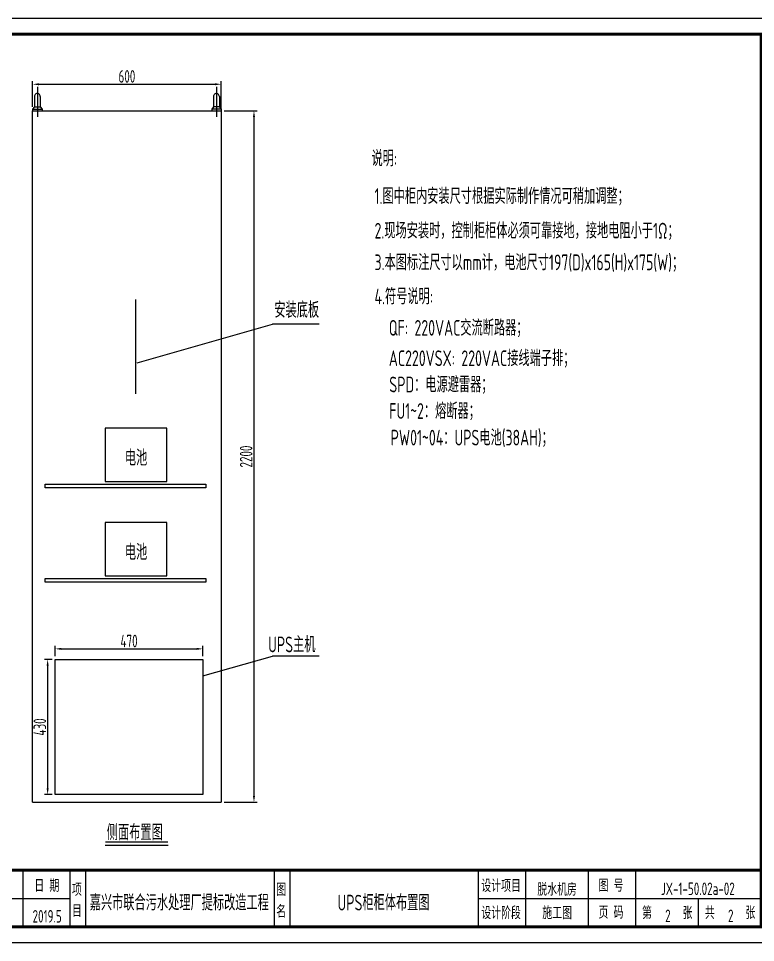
# Model space of a CAD drawing. Header units: millimetres. Extents: x 30557 to 235556, y -116603 to -73383.
# Drawn here: x 87722 to 90068, y -93635 to -90695 of the extents above; entities that cross this region are included whole.
import ezdxf
from ezdxf.enums import TextEntityAlignment as Align
from ezdxf.lldxf.tags import DXFTag

# ---------------------------------------------------------------- set-up
doc = ezdxf.new("R2010")
doc.units = ezdxf.units.MM
doc.layers.add('1', color=3, linetype='Continuous')
doc.layers.add('文本层', color=2, linetype='Continuous')
doc.layers.add('_Drawing', color=7, linetype='Continuous', lineweight=25)
doc.layers.add('CAXA3', color=7, linetype='Continuous', lineweight=25)
doc.styles.add('supcon', font='sceie.shx', dxfattribs={"width": 0.75, "height": 40, "bigfont": 'sceic.shx'})
doc.styles.add('Title', font='', dxfattribs={"height": 45})
doc.styles.get('Title').set_extended_font_data('SimHei')
tags = doc.linetypes.add('CENTER', pattern=[2, 1.25, -0.25, 0.25, -0.25]).pattern_tags.tags
tags[10:11] = [DXFTag(74, 4), DXFTag(75, 0), DXFTag(340, '0'), DXFTag(46, 1.0), DXFTag(50, 0.0), DXFTag(44, 0.0), DXFTag(45, 0.0)]
tags[8:9] = [DXFTag(74, 4), DXFTag(75, 0), DXFTag(340, '0'), DXFTag(46, 1.0), DXFTag(50, 0.0), DXFTag(44, 0.0), DXFTag(45, 0.0)]
tags[6:7] = [DXFTag(74, 4), DXFTag(75, 0), DXFTag(340, '0'), DXFTag(46, 1.0), DXFTag(50, 0.0), DXFTag(44, 0.0), DXFTag(45, 0.0)]
tags[4:5] = [DXFTag(74, 4), DXFTag(75, 0), DXFTag(340, '0'), DXFTag(46, 1.0), DXFTag(50, 0.0), DXFTag(44, 0.0), DXFTag(45, 0.0)]
doc.dimstyles.new('supcon', dxfattribs={"dimtxt": 20, "dimasz": 20, "dimexe": 10, "dimexo": 10, "dimgap": 5, "dimtad": 1, "dimtoh": 1, "dimdec": 0, "dimzin": 0, "dimdsep": 46, "dimtxsty": 'supcon', "dimcen": 0.09, "dimclrd": 2, "dimclre": 2, "dimclrt": 2, "dimadec": 0, "dimazin": 0, "dimtfac": 1, "dimtdec": 0, "dimtofl": 0, "dimtmove": 0, "dimatfit": 3, "dimfxl": 1, "dimtolj": 1, "dimtzin": 0, "dimarcsym": 0})

# ---------------------------------------------------------------- blocks, each defined once
blk = doc.blocks.new('中控·SUPCON')
at = {"linetype": 'Continuous'}
h = blk.add_hatch(color=2, dxfattribs=at)
h.dxf.hatch_style = 1
h.paths.add_polyline_path([(34, 33), (20, 33), (20, 37), (15, 37), (15, 36), (15, 33), (0, 33), (0, 20), (13, 20), (15, 20), (15, 15), (20, 15), (20, 20), (22, 20), (34, 20)])
h.paths.add_polyline_path([(20, 30), (20, 31), (29, 31), (29, 22), (20, 22)], flags=16)
h.paths.add_polyline_path([(15, 30), (15, 22), (6, 22), (6, 31), (15, 31)], flags=16)
h.paths.add_polyline_path([(47, 32), (49, 32), (49, 35), (47, 35), (47, 37), (41, 37), (41, 35), (38, 35), (38, 32), (41, 32), (41, 25.8), (38, 25), (38, 22), (41, 22.8), (41, 18.3), (39, 17), (39, 15), (47, 16), (47, 24.5), (49, 25), (49, 28), (47, 27.5)])
h.paths.add_polyline_path([(61, 30), (55, 30), (52, 28), (52, 26), (58, 26)])
h.paths.add_polyline_path([(73, 28), (71, 28), (70, 30), (64, 30), (66, 26), (73, 26)])
h.paths.add_polyline_path([(73, 36), (64.6, 36), (64.6, 37), (60.4, 37), (60.4, 36), (52, 36), (52, 32), (56.8, 32), (56.8, 33.1), (68.2, 33.1), (68.2, 32), (73, 32)])
h.paths.add_polyline_path([(66, 22), (73, 22), (73, 24), (52, 24), (52, 22), (60, 22), (60, 17), (52, 17), (52, 15), (74, 15), (74, 17), (66, 17)])
h.paths.add_polyline_path([(82.7, 26.1, 1), (87.6, 26.1, 1)])
h.paths.add_polyline_path([(118, 28), (103.5, 28, -0.414214), (102.5, 29), (102.5, 32, -0.414214), (103.5, 33), (121, 33), (121, 37), (100.5, 37, 0.414214), (97.5, 34), (97.5, 27, 0.414214), (100.5, 24), (115, 24, -0.414214), (116, 23), (116, 20, -0.414214), (115, 19), (97.5, 19), (97.5, 15), (118, 15, 0.414214), (121, 18), (121, 25, 0.414214)])
h.paths.add_polyline_path([(128, 37), (124, 37), (124, 36), (124, 21, 0.414214), (130, 15), (142, 15, 0.414214), (148, 21), (148, 37), (144, 37), (144, 22, -0.414214), (141, 19), (131, 19, -0.414214), (128, 22)])
h.paths.add_polyline_path([(174, 26), (174, 33, 0.414214), (170, 37), (150, 37), (150, 36), (150, 15), (155, 15), (155, 22), (170, 22, 0.414214)])
h.paths.add_polyline_path([(167, 26), (155, 26), (155, 33), (167, 33, -0.414214), (169, 31), (169, 28, -0.414214)], flags=16)
h.paths.add_polyline_path([(201, 19), (185, 19, -0.414214), (181, 23), (181, 29, -0.414214), (185, 33), (201, 33), (201, 37), (183, 37, 0.414214), (177, 31), (177, 21, 0.414214), (183, 15), (201, 15)])
h.paths.add_polyline_path([(229, 21), (229, 31, 0.414214), (223, 37), (210, 37, 0.414214), (204, 31), (204, 21, 0.414214), (210, 15), (223, 15, 0.414214)])
h.paths.add_polyline_path([(207, 23), (207, 29, -0.414214), (211, 33), (222, 33, -0.414214), (226, 29), (226, 23, -0.414214), (222, 19), (211, 19, -0.414214)], flags=16)
h.paths.add_polyline_path([(236, 32.1), (252, 15), (256, 15), (256, 37), (252, 37), (252, 21), (236, 37), (232, 37), (232, 36), (232, 15), (236, 15)])
h = blk.add_hatch(color=2, dxfattribs=at)
h.dxf.hatch_style = 1
h.paths.add_polyline_path([(34, 33), (20, 33), (20, 37), (15, 37), (15, 36), (15, 33), (0, 33), (0, 20), (13, 20), (15, 20), (15, 15), (20, 15), (20, 20), (22, 20), (34, 20)])
h.paths.add_polyline_path([(20, 30), (20, 31), (29, 31), (29, 22), (20, 22)], flags=16)
h.paths.add_polyline_path([(15, 30), (15, 22), (6, 22), (6, 31), (15, 31)], flags=16)
h.paths.add_polyline_path([(47, 32), (49, 32), (49, 35), (47, 35), (47, 37), (41, 37), (41, 35), (38, 35), (38, 32), (41, 32), (41, 25.8), (38, 25), (38, 22), (41, 22.8), (41, 18.3), (39, 17), (39, 15), (47, 16), (47, 24.5), (49, 25), (49, 28), (47, 27.5)])
h.paths.add_polyline_path([(61, 30), (55, 30), (52, 28), (52, 26), (58, 26)])
h.paths.add_polyline_path([(73, 28), (71, 28), (70, 30), (64, 30), (66, 26), (73, 26)])
h.paths.add_polyline_path([(73, 36), (64.6, 36), (64.6, 37), (60.4, 37), (60.4, 36), (52, 36), (52, 32), (56.8, 32), (56.8, 33.1), (68.2, 33.1), (68.2, 32), (73, 32)])
h.paths.add_polyline_path([(66, 22), (73, 22), (73, 24), (52, 24), (52, 22), (60, 22), (60, 17), (52, 17), (52, 15), (74, 15), (74, 17), (66, 17)])
h.paths.add_polyline_path([(82.7, 26.1, 1), (87.6, 26.1, 1)])
h.paths.add_polyline_path([(118, 28), (103.5, 28, -0.414214), (102.5, 29), (102.5, 32, -0.414214), (103.5, 33), (121, 33), (121, 37), (100.5, 37, 0.414214), (97.5, 34), (97.5, 27, 0.414214), (100.5, 24), (115, 24, -0.414214), (116, 23), (116, 20, -0.414214), (115, 19), (97.5, 19), (97.5, 15), (118, 15, 0.414214), (121, 18), (121, 25, 0.414214)])
h.paths.add_polyline_path([(128, 37), (124, 37), (124, 36), (124, 21, 0.414214), (130, 15), (142, 15, 0.414214), (148, 21), (148, 37), (144, 37), (144, 22, -0.414214), (141, 19), (131, 19, -0.414214), (128, 22)])
h.paths.add_polyline_path([(174, 26), (174, 33, 0.414214), (170, 37), (150, 37), (150, 36), (150, 15), (155, 15), (155, 22), (170, 22, 0.414214)])
h.paths.add_polyline_path([(167, 26), (155, 26), (155, 33), (167, 33, -0.414214), (169, 31), (169, 28, -0.414214)], flags=16)
h.paths.add_polyline_path([(201, 19), (185, 19, -0.414214), (181, 23), (181, 29, -0.414214), (185, 33), (201, 33), (201, 37), (183, 37, 0.414214), (177, 31), (177, 21, 0.414214), (183, 15), (201, 15)])
h.paths.add_polyline_path([(229, 21), (229, 31, 0.414214), (223, 37), (210, 37, 0.414214), (204, 31), (204, 21, 0.414214), (210, 15), (223, 15, 0.414214)])
h.paths.add_polyline_path([(207, 23), (207, 29, -0.414214), (211, 33), (222, 33, -0.414214), (226, 29), (226, 23, -0.414214), (222, 19), (211, 19, -0.414214)], flags=16)
h.paths.add_polyline_path([(236, 32.1), (252, 15), (256, 15), (256, 37), (252, 37), (252, 21), (236, 37), (232, 37), (232, 36), (232, 15), (236, 15)])
h = blk.add_hatch(color=2, dxfattribs=at)
h.dxf.hatch_style = 1
h.paths.add_polyline_path([(34, 33), (20, 33), (20, 37), (15, 37), (15, 36), (15, 33), (0, 33), (0, 20), (13, 20), (15, 20), (15, 15), (20, 15), (20, 20), (22, 20), (34, 20)])
h.paths.add_polyline_path([(20, 30), (20, 31), (29, 31), (29, 22), (20, 22)], flags=16)
h.paths.add_polyline_path([(15, 30), (15, 22), (6, 22), (6, 31), (15, 31)], flags=16)
h.paths.add_polyline_path([(47, 32), (49, 32), (49, 35), (47, 35), (47, 37), (41, 37), (41, 35), (38, 35), (38, 32), (41, 32), (41, 25.8), (38, 25), (38, 22), (41, 22.8), (41, 18.3), (39, 17), (39, 15), (47, 16), (47, 24.5), (49, 25), (49, 28), (47, 27.5)])
h.paths.add_polyline_path([(61, 30), (55, 30), (52, 28), (52, 26), (58, 26)])
h.paths.add_polyline_path([(73, 28), (71, 28), (70, 30), (64, 30), (66, 26), (73, 26)])
h.paths.add_polyline_path([(73, 36), (64.6, 36), (64.6, 37), (60.4, 37), (60.4, 36), (52, 36), (52, 32), (56.8, 32), (56.8, 33.1), (68.2, 33.1), (68.2, 32), (73, 32)])
h.paths.add_polyline_path([(66, 22), (73, 22), (73, 24), (52, 24), (52, 22), (60, 22), (60, 17), (52, 17), (52, 15), (74, 15), (74, 17), (66, 17)])
h.paths.add_polyline_path([(82.7, 26.1, 1), (87.6, 26.1, 1)])
h.paths.add_polyline_path([(118, 28), (103.5, 28, -0.414214), (102.5, 29), (102.5, 32, -0.414214), (103.5, 33), (121, 33), (121, 37), (100.5, 37, 0.414214), (97.5, 34), (97.5, 27, 0.414214), (100.5, 24), (115, 24, -0.414214), (116, 23), (116, 20, -0.414214), (115, 19), (97.5, 19), (97.5, 15), (118, 15, 0.414214), (121, 18), (121, 25, 0.414214)])
h.paths.add_polyline_path([(128, 37), (124, 37), (124, 36), (124, 21, 0.414214), (130, 15), (142, 15, 0.414214), (148, 21), (148, 37), (144, 37), (144, 22, -0.414214), (141, 19), (131, 19, -0.414214), (128, 22)])
h.paths.add_polyline_path([(174, 26), (174, 33, 0.414214), (170, 37), (150, 37), (150, 36), (150, 15), (155, 15), (155, 22), (170, 22, 0.414214)])
h.paths.add_polyline_path([(167, 26), (155, 26), (155, 33), (167, 33, -0.414214), (169, 31), (169, 28, -0.414214)], flags=16)
h.paths.add_polyline_path([(201, 19), (185, 19, -0.414214), (181, 23), (181, 29, -0.414214), (185, 33), (201, 33), (201, 37), (183, 37, 0.414214), (177, 31), (177, 21, 0.414214), (183, 15), (201, 15)])
h.paths.add_polyline_path([(229, 21), (229, 31, 0.414214), (223, 37), (210, 37, 0.414214), (204, 31), (204, 21, 0.414214), (210, 15), (223, 15, 0.414214)])
h.paths.add_polyline_path([(207, 23), (207, 29, -0.414214), (211, 33), (222, 33, -0.414214), (226, 29), (226, 23, -0.414214), (222, 19), (211, 19, -0.414214)], flags=16)
h.paths.add_polyline_path([(236, 32.1), (252, 15), (256, 15), (256, 37), (252, 37), (252, 21), (236, 37), (232, 37), (232, 36), (232, 15), (236, 15)])
h = blk.add_hatch(color=2, dxfattribs=at)
h.dxf.hatch_style = 1
h.paths.add_polyline_path([(34, 33), (20, 33), (20, 37), (15, 37), (15, 36), (15, 33), (0, 33), (0, 20), (13, 20), (15, 20), (15, 15), (20, 15), (20, 20), (22, 20), (34, 20)])
h.paths.add_polyline_path([(20, 30), (20, 31), (29, 31), (29, 22), (20, 22)], flags=16)
h.paths.add_polyline_path([(15, 30), (15, 22), (6, 22), (6, 31), (15, 31)], flags=16)
h.paths.add_polyline_path([(47, 32), (49, 32), (49, 35), (47, 35), (47, 37), (41, 37), (41, 35), (38, 35), (38, 32), (41, 32), (41, 25.8), (38, 25), (38, 22), (41, 22.8), (41, 18.3), (39, 17), (39, 15), (47, 16), (47, 24.5), (49, 25), (49, 28), (47, 27.5)])
h.paths.add_polyline_path([(61, 30), (55, 30), (52, 28), (52, 26), (58, 26)])
h.paths.add_polyline_path([(73, 28), (71, 28), (70, 30), (64, 30), (66, 26), (73, 26)])
h.paths.add_polyline_path([(73, 36), (64.6, 36), (64.6, 37), (60.4, 37), (60.4, 36), (52, 36), (52, 32), (56.8, 32), (56.8, 33.1), (68.2, 33.1), (68.2, 32), (73, 32)])
h.paths.add_polyline_path([(66, 22), (73, 22), (73, 24), (52, 24), (52, 22), (60, 22), (60, 17), (52, 17), (52, 15), (74, 15), (74, 17), (66, 17)])
h.paths.add_polyline_path([(82.7, 26.1, 1), (87.6, 26.1, 1)])
h.paths.add_polyline_path([(118, 28), (103.5, 28, -0.414214), (102.5, 29), (102.5, 32, -0.414214), (103.5, 33), (121, 33), (121, 37), (100.5, 37, 0.414214), (97.5, 34), (97.5, 27, 0.414214), (100.5, 24), (115, 24, -0.414214), (116, 23), (116, 20, -0.414214), (115, 19), (97.5, 19), (97.5, 15), (118, 15, 0.414214), (121, 18), (121, 25, 0.414214)])
h.paths.add_polyline_path([(128, 37), (124, 37), (124, 36), (124, 21, 0.414214), (130, 15), (142, 15, 0.414214), (148, 21), (148, 37), (144, 37), (144, 22, -0.414214), (141, 19), (131, 19, -0.414214), (128, 22)])
h.paths.add_polyline_path([(174, 26), (174, 33, 0.414214), (170, 37), (150, 37), (150, 36), (150, 15), (155, 15), (155, 22), (170, 22, 0.414214)])
h.paths.add_polyline_path([(167, 26), (155, 26), (155, 33), (167, 33, -0.414214), (169, 31), (169, 28, -0.414214)], flags=16)
h.paths.add_polyline_path([(201, 19), (185, 19, -0.414214), (181, 23), (181, 29, -0.414214), (185, 33), (201, 33), (201, 37), (183, 37, 0.414214), (177, 31), (177, 21, 0.414214), (183, 15), (201, 15)])
h.paths.add_polyline_path([(229, 21), (229, 31, 0.414214), (223, 37), (210, 37, 0.414214), (204, 31), (204, 21, 0.414214), (210, 15), (223, 15, 0.414214)])
h.paths.add_polyline_path([(207, 23), (207, 29, -0.414214), (211, 33), (222, 33, -0.414214), (226, 29), (226, 23, -0.414214), (222, 19), (211, 19, -0.414214)], flags=16)
h.paths.add_polyline_path([(236, 32.1), (252, 15), (256, 15), (256, 37), (252, 37), (252, 21), (236, 37), (232, 37), (232, 36), (232, 15), (236, 15)])
h = blk.add_hatch(color=2, dxfattribs=at)
h.dxf.hatch_style = 1
h.paths.add_polyline_path([(34, 33), (20, 33), (20, 37), (15, 37), (15, 36), (15, 33), (0, 33), (0, 20), (13, 20), (15, 20), (15, 15), (20, 15), (20, 20), (22, 20), (34, 20)])
h.paths.add_polyline_path([(20, 30), (20, 31), (29, 31), (29, 22), (20, 22)], flags=16)
h.paths.add_polyline_path([(15, 30), (15, 22), (6, 22), (6, 31), (15, 31)], flags=16)
h.paths.add_polyline_path([(47, 32), (49, 32), (49, 35), (47, 35), (47, 37), (41, 37), (41, 35), (38, 35), (38, 32), (41, 32), (41, 25.8), (38, 25), (38, 22), (41, 22.8), (41, 18.3), (39, 17), (39, 15), (47, 16), (47, 24.5), (49, 25), (49, 28), (47, 27.5)])
h.paths.add_polyline_path([(61, 30), (55, 30), (52, 28), (52, 26), (58, 26)])
h.paths.add_polyline_path([(73, 28), (71, 28), (70, 30), (64, 30), (66, 26), (73, 26)])
h.paths.add_polyline_path([(73, 36), (64.6, 36), (64.6, 37), (60.4, 37), (60.4, 36), (52, 36), (52, 32), (56.8, 32), (56.8, 33.1), (68.2, 33.1), (68.2, 32), (73, 32)])
h.paths.add_polyline_path([(66, 22), (73, 22), (73, 24), (52, 24), (52, 22), (60, 22), (60, 17), (52, 17), (52, 15), (74, 15), (74, 17), (66, 17)])
h.paths.add_polyline_path([(82.7, 26.1, 1), (87.6, 26.1, 1)])
h.paths.add_polyline_path([(118, 28), (103.5, 28, -0.414214), (102.5, 29), (102.5, 32, -0.414214), (103.5, 33), (121, 33), (121, 37), (100.5, 37, 0.414214), (97.5, 34), (97.5, 27, 0.414214), (100.5, 24), (115, 24, -0.414214), (116, 23), (116, 20, -0.414214), (115, 19), (97.5, 19), (97.5, 15), (118, 15, 0.414214), (121, 18), (121, 25, 0.414214)])
h.paths.add_polyline_path([(128, 37), (124, 37), (124, 36), (124, 21, 0.414214), (130, 15), (142, 15, 0.414214), (148, 21), (148, 37), (144, 37), (144, 22, -0.414214), (141, 19), (131, 19, -0.414214), (128, 22)])
h.paths.add_polyline_path([(174, 26), (174, 33, 0.414214), (170, 37), (150, 37), (150, 36), (150, 15), (155, 15), (155, 22), (170, 22, 0.414214)])
h.paths.add_polyline_path([(167, 26), (155, 26), (155, 33), (167, 33, -0.414214), (169, 31), (169, 28, -0.414214)], flags=16)
h.paths.add_polyline_path([(201, 19), (185, 19, -0.414214), (181, 23), (181, 29, -0.414214), (185, 33), (201, 33), (201, 37), (183, 37, 0.414214), (177, 31), (177, 21, 0.414214), (183, 15), (201, 15)])
h.paths.add_polyline_path([(229, 21), (229, 31, 0.414214), (223, 37), (210, 37, 0.414214), (204, 31), (204, 21, 0.414214), (210, 15), (223, 15, 0.414214)])
h.paths.add_polyline_path([(207, 23), (207, 29, -0.414214), (211, 33), (222, 33, -0.414214), (226, 29), (226, 23, -0.414214), (222, 19), (211, 19, -0.414214)], flags=16)
h.paths.add_polyline_path([(236, 32.1), (252, 15), (256, 15), (256, 37), (252, 37), (252, 21), (236, 37), (232, 37), (232, 36), (232, 15), (236, 15)])
h = blk.add_hatch(color=2, dxfattribs=at)
h.dxf.hatch_style = 1
h.paths.add_polyline_path([(34, 33), (20, 33), (20, 37), (15, 37), (15, 36), (15, 33), (0, 33), (0, 20), (13, 20), (15, 20), (15, 15), (20, 15), (20, 20), (22, 20), (34, 20)])
h.paths.add_polyline_path([(20, 30), (20, 31), (29, 31), (29, 22), (20, 22)], flags=16)
h.paths.add_polyline_path([(15, 30), (15, 22), (6, 22), (6, 31), (15, 31)], flags=16)
h.paths.add_polyline_path([(47, 32), (49, 32), (49, 35), (47, 35), (47, 37), (41, 37), (41, 35), (38, 35), (38, 32), (41, 32), (41, 25.8), (38, 25), (38, 22), (41, 22.8), (41, 18.3), (39, 17), (39, 15), (47, 16), (47, 24.5), (49, 25), (49, 28), (47, 27.5)])
h.paths.add_polyline_path([(61, 30), (55, 30), (52, 28), (52, 26), (58, 26)])
h.paths.add_polyline_path([(73, 28), (71, 28), (70, 30), (64, 30), (66, 26), (73, 26)])
h.paths.add_polyline_path([(73, 36), (64.6, 36), (64.6, 37), (60.4, 37), (60.4, 36), (52, 36), (52, 32), (56.8, 32), (56.8, 33.1), (68.2, 33.1), (68.2, 32), (73, 32)])
h.paths.add_polyline_path([(66, 22), (73, 22), (73, 24), (52, 24), (52, 22), (60, 22), (60, 17), (52, 17), (52, 15), (74, 15), (74, 17), (66, 17)])
h.paths.add_polyline_path([(82.7, 26.1, 1), (87.6, 26.1, 1)])
h.paths.add_polyline_path([(118, 28), (103.5, 28, -0.414214), (102.5, 29), (102.5, 32, -0.414214), (103.5, 33), (121, 33), (121, 37), (100.5, 37, 0.414214), (97.5, 34), (97.5, 27, 0.414214), (100.5, 24), (115, 24, -0.414214), (116, 23), (116, 20, -0.414214), (115, 19), (97.5, 19), (97.5, 15), (118, 15, 0.414214), (121, 18), (121, 25, 0.414214)])
h.paths.add_polyline_path([(128, 37), (124, 37), (124, 36), (124, 21, 0.414214), (130, 15), (142, 15, 0.414214), (148, 21), (148, 37), (144, 37), (144, 22, -0.414214), (141, 19), (131, 19, -0.414214), (128, 22)])
h.paths.add_polyline_path([(174, 26), (174, 33, 0.414214), (170, 37), (150, 37), (150, 36), (150, 15), (155, 15), (155, 22), (170, 22, 0.414214)])
h.paths.add_polyline_path([(167, 26), (155, 26), (155, 33), (167, 33, -0.414214), (169, 31), (169, 28, -0.414214)], flags=16)
h.paths.add_polyline_path([(201, 19), (185, 19, -0.414214), (181, 23), (181, 29, -0.414214), (185, 33), (201, 33), (201, 37), (183, 37, 0.414214), (177, 31), (177, 21, 0.414214), (183, 15), (201, 15)])
h.paths.add_polyline_path([(229, 21), (229, 31, 0.414214), (223, 37), (210, 37, 0.414214), (204, 31), (204, 21, 0.414214), (210, 15), (223, 15, 0.414214)])
h.paths.add_polyline_path([(207, 23), (207, 29, -0.414214), (211, 33), (222, 33, -0.414214), (226, 29), (226, 23, -0.414214), (222, 19), (211, 19, -0.414214)], flags=16)
h.paths.add_polyline_path([(236, 32.1), (252, 15), (256, 15), (256, 37), (252, 37), (252, 21), (236, 37), (232, 37), (232, 36), (232, 15), (236, 15)])
blk = doc.blocks.new('supcon图框')
at = {"linetype": 'Continuous'}
for p, q in [((6145.7, 4361.7), (1987.7, 4361.7)), ((1987.7, 4361.7), (1987.7, 1421.7)), ((6145.7, 1421.7), (6145.7, 4361.7)), ((1987.7, 1421.7), (6145.7, 1421.7))]:
    blk.add_line(p, q, dxfattribs=at)
for p, q in [((3145.7, 1651.7), (3145.7, 1471.7)), ((3345.7, 1651.7), (3345.7, 1471.7)), ((3545.7, 1651.7), (3545.7, 1471.7)), ((3745.7, 1651.7), (3745.7, 1471.7)), ((3895.7, 1651.7), (3895.7, 1471.7)), ((3945.7, 1651.7), (3945.7, 1471.7)), ((4545.7, 1651.7), (4545.7, 1471.7)), ((4595.7, 1651.7), (4595.7, 1471.7)), ((5195.7, 1651.7), (5195.7, 1471.7)), ((5345.7, 1651.7), (5345.7, 1471.7)), ((5545.7, 1651.7), (5545.7, 1471.7)), ((5695.7, 1651.7), (5695.7, 1471.7)), ((3145.7, 1561.7), (3895.7, 1561.7)), ((5195.7, 1561.7), (6095.7, 1561.7)), ((5895.7, 1561.7), (5895.7, 1471.7))]:
    blk.add_line(p, q)
at = {"linetype": 'Continuous', "const_width": 10}
blk.add_lwpolyline([(2195.7, 4311.7), (6095.7, 4311.7), (6095.7, 1471.7), (2195.7, 1471.7)], close=True, dxfattribs=at)
blk.add_lwpolyline([(2195.7, 1651.7), (6095.7, 1651.7)], dxfattribs=at)
at = {"linetype": 'Continuous', "xscale": 2, "yscale": 2, "zscale": 2}
blk.add_blockref('中控·SUPCON', (2414.6, 1547.7), dxfattribs=at)
at = {"style": 'supcon', "width": 0.75}
for s, p in [('设    计', (3246.2, 1604.2)), ('校    核', (3444.8, 1604.2)), ('审    核', (3644.5, 1604.2)), ('日 期', (3822.5, 1604.2)), ('设计项目', (5268, 1604.2)), ('图 号', (5618, 1604.2)), ('项', (3918.2, 1590.7)), ('图', (4568.2, 1590.7)), ('目', (3918.2, 1522.9)), ('名', (4568.2, 1522.9)), ('设计阶段', (5268, 1518.1)), ('施工图', (5446.5, 1518.1)), ('页 码', (5618, 1518.1)), ('第      张', (5797, 1518.1)), ('共      张', (5997, 1518.1))]:
    blk.add_text(s, height=40, dxfattribs=at).set_placement(p, align=Align.MIDDLE)
at = {"style": 'Title'}
blk.add_text('浙江浙大中控信息技术有限公司', height=45, dxfattribs=at).set_placement((2222.8, 1506.2))
blk = doc.blocks.new('*D308')
at = {"color": 2, "linetype": 'Continuous', "lineweight": -2}
for p, q in [((87767.1, -90976.4), (87767.1, -90894.7)), ((87787.1, -90904.7), (88347.1, -90904.7)), ((88367.1, -90979.2), (88367.1, -90894.7))]:
    blk.add_line(p, q, dxfattribs=at)
at = {"color": 2}
for points in [[(87787.1, -90901.4), (87787.1, -90908), (87767.1, -90904.7)], [(88347.1, -90908), (88347.1, -90901.4), (88367.1, -90904.7)]]:
    blk.add_solid(points, dxfattribs=at)
at = {"layer": 'DEFPOINTS', "color": 0}
for p in [(88367.1, -90904.7), (87767.1, -90986.4), (88367.1, -90989.2)]:
    blk.add_point(p, dxfattribs=at)
at = {"color": 2, "insert": (88067.1, -90879.7), "char_height": 40, "attachment_point": 5, "style": 'supcon'}
blk.add_mtext('\\A1;600', dxfattribs=at)
blk = doc.blocks.new('*D309')
at = {"color": 2, "linetype": 'Continuous', "lineweight": -2}
for p, q in [((88377.1, -90989.2), (88481.5, -90989.2)), ((88471.5, -91009.2), (88471.5, -93169.2)), ((88377.1, -93189.2), (88481.5, -93189.2))]:
    blk.add_line(p, q, dxfattribs=at)
at = {"color": 2}
for points in [[(88474.8, -91009.2), (88468.2, -91009.2), (88471.5, -90989.2)], [(88468.2, -93169.2), (88474.8, -93169.2), (88471.5, -93189.2)]]:
    blk.add_solid(points, dxfattribs=at)
at = {"layer": 'DEFPOINTS', "color": 0}
for p in [(88367.1, -90989.2), (88367.1, -93189.2), (88471.5, -93189.2)]:
    blk.add_point(p, dxfattribs=at)
at = {"color": 2, "insert": (88446.5, -92089.2), "char_height": 40, "attachment_point": 5, "rotation": 90, "style": 'supcon'}
blk.add_mtext('\\A1;2200', dxfattribs=at)
blk = doc.blocks.new('*D317')
at = {"color": 2, "lineweight": -2}
for p, q in [((87838.9, -92724.5), (87838.9, -92691.1)), ((88308.9, -92724.5), (88308.9, -92691.1)), ((87858.9, -92701.1), (88288.9, -92701.1))]:
    blk.add_line(p, q, dxfattribs=at)
at = {"color": 2}
for points in [[(87858.9, -92697.8), (87858.9, -92704.4), (87838.9, -92701.1)], [(88288.9, -92704.4), (88288.9, -92697.8), (88308.9, -92701.1)]]:
    blk.add_solid(points, dxfattribs=at)
at = {"layer": 'DEFPOINTS', "color": 0}
for p in [(88308.9, -92701.1), (87838.9, -92734.5), (88308.9, -92734.5)]:
    blk.add_point(p, dxfattribs=at)
at = {"color": 2, "insert": (88073.9, -92676.1), "char_height": 40, "attachment_point": 5, "style": 'supcon'}
blk.add_mtext('\\A1;470', dxfattribs=at)
blk = doc.blocks.new('*D318')
at = {"color": 2, "lineweight": -2}
for p, q in [((87828.9, -92734.5), (87804.9, -92734.5)), ((87814.9, -92754.5), (87814.9, -93144.5)), ((87828.9, -93164.5), (87804.9, -93164.5))]:
    blk.add_line(p, q, dxfattribs=at)
at = {"color": 2}
for points in [[(87818.2, -92754.5), (87811.6, -92754.5), (87814.9, -92734.5)], [(87811.6, -93144.5), (87818.2, -93144.5), (87814.9, -93164.5)]]:
    blk.add_solid(points, dxfattribs=at)
at = {"layer": 'DEFPOINTS', "color": 0}
for p in [(87838.9, -92734.5), (87814.9, -93164.5), (87838.9, -93164.5)]:
    blk.add_point(p, dxfattribs=at)
at = {"color": 2, "insert": (87789.9, -92949.5), "char_height": 40, "attachment_point": 5, "rotation": 90, "style": 'supcon'}
blk.add_mtext('\\A1;430', dxfattribs=at)

msp = doc.modelspace()

# ---------------------------------------------------------------- linework, layer by layer
at = {"color": 4, "linetype": 'CENTER', "ltscale": 20}
for p, q in [((87782.1, -90913.1), (87782.1, -91008)), ((88352.1, -90913.1), (88352.1, -91008))]:
    msp.add_line(p, q, dxfattribs=at)
at = {"color": 0}
for p, q in [((87767.1, -90989.2), (88367.1, -90989.2)), ((87767.1, -93189.2), (87767.1, -90989.2)), ((88367.1, -90989.2), (88367.1, -93189.2))]:
    msp.add_line(p, q, dxfattribs=at)
for p, q in [((88096, -91889.2), (88096, -91589.2)), ((88099.9, -91790.9), (88530.9, -91668)), ((88308.9, -92787.3), (88530.9, -92724)), ((87998.3, -93325.6), (88198.3, -93325.6))]:
    msp.add_line(p, q)
at = {"ltscale": 100}
for p, q in [((88678.6, -91668), (88530.9, -91668)), ((88678.6, -92724), (88530.9, -92724)), ((87767.1, -93189.2), (88367.1, -93189.2))]:
    msp.add_line(p, q, dxfattribs=at)
for points in [[(87997.5, -92168.8), (88194.5, -92168.8), (88194.5, -91998.8), (87997.5, -91998.8)], [(87806.5, -92177.3), (88317.8, -92177.3), (88317.8, -92189.2), (87806.5, -92189.2)], [(87997.5, -92468.8), (88194.5, -92468.8), (88194.5, -92298.8), (87997.5, -92298.8)], [(87806.5, -92477.3), (88317.8, -92477.3), (88317.8, -92489.2), (87806.5, -92489.2)], [(87838.9, -92734.5), (88308.9, -92734.5), (88308.9, -93164.5), (87838.9, -93164.5)]]:
    msp.add_lwpolyline(points, close=True)
at = {"const_width": 4}
msp.add_lwpolyline([(87998.3, -93315.6), (88198.3, -93315.6)], dxfattribs=at)
at = {"layer": 'CAXA3', "linetype": 'Continuous', "lineweight": 25}
for p, q in [((87772.8, -90943.5), (87772.8, -90976.2)), ((87791.4, -90943.5), (87791.4, -90976.2)), ((88342.8, -90943.5), (88342.8, -90976.2)), ((88361.4, -90943.5), (88361.4, -90976.2)), ((87772.8, -90976.2), (87767.1, -90983.5)), ((87767.1, -90983.5), (87767.1, -90989.2)), ((87767.1, -90983.5), (87797.1, -90983.5)), ((87772.8, -90976.2), (87791.4, -90976.2)), ((87791.4, -90976.2), (87797.1, -90983.5)), ((87793.6, -90979), (87793.6, -90979.2)), ((87793.6, -90979.2), (87793.7, -90979.2)), ((87797.1, -90983.5), (87797.1, -90989.2)), ((88342.8, -90976.2), (88337.1, -90983.5)), ((88337.1, -90983.5), (88337.1, -90989.2)), ((88367.1, -90983.5), (88337.1, -90983.5)), ((88340.6, -90979.2), (88340.4, -90979.2)), ((88340.6, -90979), (88340.6, -90979.2)), ((88361.4, -90976.2), (88342.8, -90976.2)), ((88361.4, -90976.2), (88367.1, -90983.5)), ((88367.1, -90983.5), (88367.1, -90989.2))]:
    msp.add_line(p, q, dxfattribs=at)
for centre in [(87782.1, -90943.5), (88352.1, -90943.5)]:
    msp.add_arc(centre, 9.3, 359.9906, 180.0094, dxfattribs=at)

# ---------------------------------------------------------------- block references
msp.add_blockref('supcon图框', (83989.8, -95057.1))

# ---------------------------------------------------------------- texts
at = {"color": 3, "style": 'supcon', "width": 0.75}
for s, p in [('脱水机房', (89436.2, -93464.4)), ('2019.5', (87813.3, -93552))]:
    msp.add_text(s, height=40, dxfattribs=at).set_placement(p, align=Align.MIDDLE)
at = {"layer": '1', "color": 7, "style": 'supcon', "width": 0.75}
msp.add_text('侧面布置图', height=50, dxfattribs=at).set_placement((88003.2, -93309.8))
at = {"layer": '_Drawing', "color": 7, "style": 'supcon', "width": 0.75}
msp.add_text('安装底板', height=50, dxfattribs=at).set_placement((88607.6, -91620.2), align=Align.MIDDLE)
at = {"layer": '_Drawing', "color": 3, "style": 'supcon', "width": 0.75}
for s, height, p in [('JX-1-50.02a-02', 40, (89884, -93464.4)), ('嘉兴市联合污水处理厂提标改造工程', 50, (88233.9, -93505.9)), ('UPS柜柜体布置图', 50, (88883.9, -93505.9)), ('2', 40, (89788.8, -93550.6)), ('2', 40, (89988.8, -93550.6))]:
    msp.add_text(s, height=height, dxfattribs=at).set_placement(p, align=Align.MIDDLE)
at = {"layer": '文本层', "color": 7, "style": 'supcon', "width": 0.75}
for s, p in [('说明:', (88845.6, -91165.6)), ('1.图中柜内安装尺寸根据实际制作情况可稍加调整；', (88855.1, -91285.6)), ('2.现场安装时，控制柜柜体必须可靠接地，接地电阻小于1Ω；', (88855.1, -91395.6)), ('3.本图标注尺寸以mm计，电池尺寸197(D)x165(H)x175(W)；', (88855.1, -91496.3)), ('4.符号说明:', (88855.1, -91604.7)), ('QF: 220VAC交流断路器；', (88900.7, -91704.7)), ('AC220VSX: 220VAC接线端子排；', (88900.7, -91801.4)), ('SPD：电源避雷器；', (88902.2, -91885)), ('FU1~2：熔断器；', (88902.2, -91969.3)), ('PW01~04：UPS电池(38AH)；', (88906.5, -92054)), ('电池', (88060.6, -92118.3)), ('电池', (88060.6, -92418.3)), ('UPS主机', (88516.8, -92712.1))]:
    msp.add_text(s, height=50, dxfattribs=at).set_placement(p)

# ---------------------------------------------------------------- dimensions: what is measured, and where the dimension line sits
at = {"linetype": 'Continuous'}
dim = msp.add_linear_dim(base=(88367.1, -90904.7), p1=(87767.1, -90986.4), p2=(88367.1, -90989.2), dimstyle='supcon', dxfattribs=at)
dim.commit()
dim.dimension.update_dxf_attribs({"geometry": '*D308', "text_midpoint": (88067.1, -90879.7)})
dim = msp.add_linear_dim(base=(88471.5, -93189.2), p1=(88367.1, -90989.2), p2=(88367.1, -93189.2), angle=90, dimstyle='supcon', dxfattribs=at)
dim.commit()
dim.dimension.update_dxf_attribs({"geometry": '*D309', "text_midpoint": (88446.5, -92089.2)})
dim = msp.add_linear_dim(base=(88308.9, -92701.1), p1=(87838.9, -92734.5), p2=(88308.9, -92734.5), dimstyle='supcon')
dim.commit()
dim.dimension.update_dxf_attribs({"geometry": '*D317', "text_midpoint": (88073.9, -92701.1), "dimtype": 160})
dim = msp.add_linear_dim(base=(87814.9, -93164.5), p1=(87838.9, -92734.5), p2=(87838.9, -93164.5), angle=90, dimstyle='supcon')
dim.commit()
dim.dimension.update_dxf_attribs({"geometry": '*D318', "text_midpoint": (87814.9, -92949.5), "dimtype": 160})

doc.saveas('drawing.dxf')
